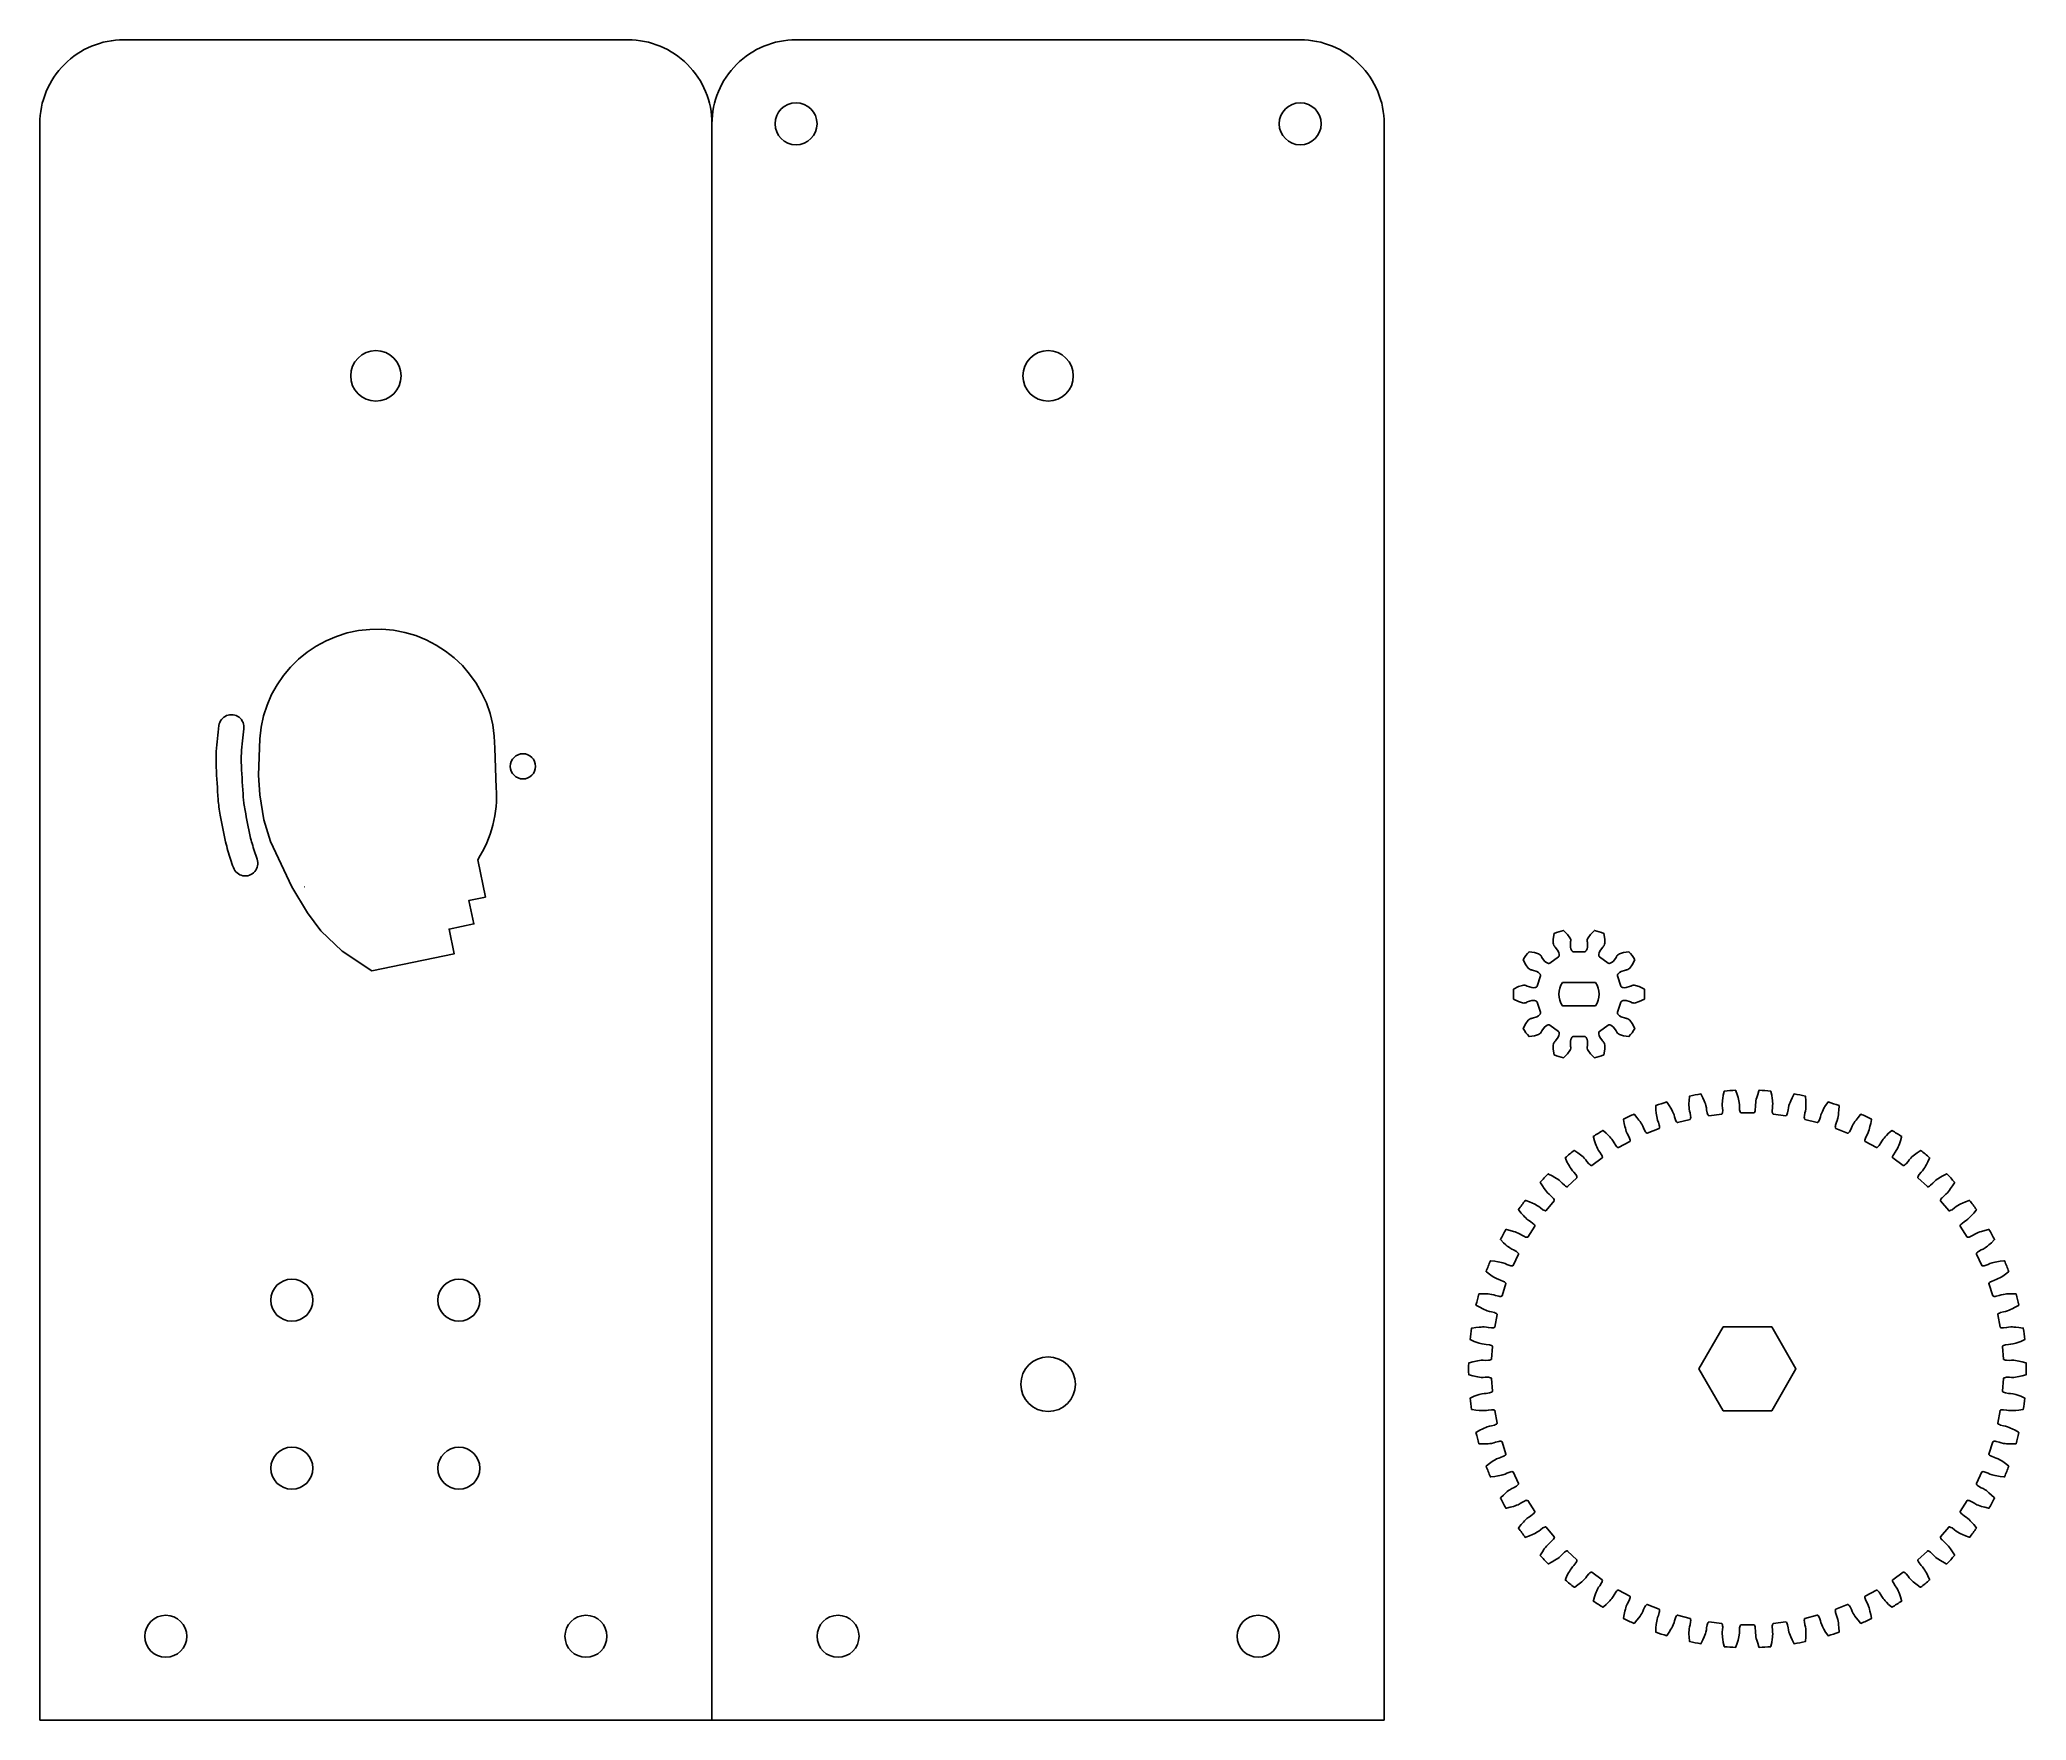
# Model space of a CAD drawing. Extents: x -30 to 207, y 0 to 200.
import ezdxf

# ---------------------------------------------------------------- set-up
doc = ezdxf.new("R2010")
doc.units = 0
doc.header["$LTSCALE"] = 1.5
doc.header["$MEASUREMENT"] = 0
doc.layers.add('Default', color=18, linetype='Continuous', true_color=0x000000)

msp = doc.modelspace()

# ---------------------------------------------------------------- linework, layer by layer
at = {"elevation": 45.14}
for points in [[(60.16, 200.14), (120.16, 200.14)], [(50.16, 0.14), (-29.84, 0.14)], [(130.16, 0.14), (50.16, 0.14)]]:
    msp.add_lwpolyline(points, dxfattribs=at)
for points in [[(24.31, 115.85, 0.972323), (-3.66, 116.93), (-3.8, 112.6), (-3.66, 110.27), (-3.19, 107.29), (-2.4, 104.74), (0.16, 99.33), (2.01, 96.22), (3.61, 94.08), (6.14, 91.68), (9.69, 89.35), (19.48, 91.37), (18.88, 94.3), (21.82, 94.91), (21.24, 97.71), (23.2, 98.11), (22.28, 102.56, 0.162178), (24.48, 111.13)], [(-8.52, 118.52, 0.016673), (-8.83, 115.45, 0.029577), (-8.84, 113.59, 0.00365), (-8.61, 109.71, 0.018578), (-8.52, 108.84, 0.012673), (-8.36, 107.85, 0.003697), (-7.72, 104.7, 0.021791), (-7.45, 103.61, 0.010785), (-6.8, 101.63, 1), (-3.97, 102.62, -0.010785), (-4.57, 104.48, -0.021791), (-4.79, 105.32, -0.003697), (-5.41, 108.42, -0.012673), (-5.55, 109.26, -0.018578), (-5.62, 109.91, -0.00365), (-5.85, 113.75, -0.029577), (-5.84, 115.25, -0.016673), (-5.55, 118.12, 1)]]:
    msp.add_lwpolyline(points, format="xyb", close=True, dxfattribs=at)
msp.add_lwpolyline([(1.63, 99.33, 0.000499), (1.65, 99.31)], format="xyb", dxfattribs=at)
for points in [[(159.98, 90.66, 0.037804), (159.29, 91.61), (158.62, 91.51), (158.16, 91.36), (158.03, 91.29), (157.92, 91.2), (157.85, 91.1), (157.82, 91.03), (157.79, 90.98), (157.76, 90.93), (157.44, 90.49), (157.28, 90.36), (157.13, 90.27), (157.08, 90.25), (157.03, 90.23), (157, 90.23), (156.98, 90.22), (156.96, 90.22), (156.94, 90.22), (156.92, 90.22), (156.9, 90.22), (156.88, 90.22), (156.86, 90.23), (156.85, 90.23), (156.84, 90.24), (156.82, 90.24), (156.81, 90.25), (155.77, 91), (155.76, 91.01), (155.75, 91.02), (155.74, 91.04), (155.73, 91.05), (155.72, 91.06), (155.72, 91.08), (155.71, 91.09), (155.7, 91.11), (155.7, 91.13), (155.69, 91.16), (155.69, 91.18), (155.69, 91.2), (155.69, 91.26), (155.69, 91.31), (155.73, 91.49), (155.81, 91.68), (156.12, 92.12), (156.16, 92.16), (156.21, 92.2), (156.26, 92.26), (156.33, 92.36), (156.38, 92.49), (156.41, 92.63), (156.41, 93.12), (156.3, 93.78, 0.037804), (155.18, 94.15), (154.71, 93.67), (154.42, 93.28), (154.35, 93.15), (154.32, 93.01), (154.32, 92.89), (154.33, 92.81), (154.34, 92.75), (154.35, 92.69), (154.34, 92.15), (154.3, 91.95), (154.23, 91.79), (154.2, 91.74), (154.16, 91.7), (154.15, 91.68), (154.13, 91.66), (154.12, 91.65), (154.1, 91.63), (154.08, 91.62), (154.07, 91.61), (154.05, 91.61), (154.04, 91.6), (154.02, 91.59), (154.01, 91.59), (153.99, 91.59), (153.98, 91.59), (152.7, 91.59), (152.68, 91.59), (152.67, 91.59), (152.65, 91.59), (152.64, 91.6), (152.62, 91.61), (152.61, 91.61), (152.59, 91.62), (152.57, 91.63), (152.56, 91.65), (152.54, 91.66), (152.52, 91.68), (152.51, 91.7), (152.48, 91.74), (152.45, 91.79), (152.38, 91.95), (152.33, 92.15), (152.32, 92.69), (152.33, 92.75), (152.34, 92.81), (152.35, 92.89), (152.35, 93.01), (152.32, 93.15), (152.25, 93.28), (151.97, 93.67), (151.49, 94.15, 0.037804), (150.37, 93.78), (150.27, 93.12), (150.27, 92.63), (150.29, 92.49), (150.34, 92.36), (150.41, 92.26), (150.47, 92.2), (150.51, 92.16), (150.55, 92.12), (150.86, 91.68), (150.94, 91.49), (150.98, 91.31), (150.99, 91.26), (150.99, 91.2), (150.98, 91.18), (150.98, 91.16), (150.98, 91.13), (150.97, 91.11), (150.96, 91.09), (150.96, 91.08), (150.95, 91.06), (150.94, 91.05), (150.93, 91.04), (150.92, 91.02), (150.91, 91.01), (150.9, 91), (149.86, 90.25), (149.85, 90.24), (149.84, 90.24), (149.82, 90.23), (149.81, 90.23), (149.79, 90.22), (149.78, 90.22), (149.76, 90.22), (149.74, 90.22), (149.72, 90.22), (149.69, 90.22), (149.67, 90.23), (149.65, 90.23), (149.59, 90.25), (149.54, 90.27), (149.39, 90.36), (149.23, 90.49), (148.91, 90.93), (148.89, 90.98), (148.86, 91.03), (148.82, 91.1), (148.75, 91.2), (148.64, 91.29), (148.51, 91.36), (148.05, 91.51), (147.39, 91.61, 0.037804), (146.69, 90.66), (147, 90.06), (147.28, 89.67), (147.39, 89.56), (147.51, 89.49), (147.62, 89.45), (147.7, 89.44), (147.76, 89.43), (147.82, 89.42), (148.33, 89.25), (148.51, 89.14), (148.64, 89.02), (148.67, 88.98), (148.71, 88.93), (148.72, 88.91), (148.73, 88.89), (148.74, 88.87), (148.75, 88.85), (148.75, 88.83), (148.76, 88.82), (148.76, 88.8), (148.76, 88.78), (148.76, 88.77), (148.76, 88.75), (148.76, 88.74), (148.75, 88.72), (148.36, 87.5), (148.35, 87.49), (148.35, 87.48), (148.34, 87.47), (148.33, 87.45), (148.32, 87.44), (148.3, 87.43), (148.29, 87.42), (148.27, 87.4), (148.26, 87.39), (148.24, 87.38), (148.22, 87.37), (148.2, 87.36), (148.14, 87.34), (148.09, 87.33), (147.91, 87.31), (147.71, 87.33), (147.19, 87.49), (147.14, 87.52), (147.08, 87.55), (147.02, 87.58), (146.9, 87.61), (146.76, 87.63), (146.61, 87.6), (146.15, 87.46), (145.55, 87.15, 0.037804), (145.55, 85.97), (146.15, 85.67), (146.61, 85.52), (146.76, 85.49), (146.9, 85.51), (147.02, 85.54), (147.08, 85.57), (147.14, 85.6), (147.19, 85.63), (147.71, 85.79), (147.91, 85.81), (148.09, 85.79), (148.14, 85.78), (148.2, 85.76), (148.22, 85.75), (148.24, 85.74), (148.26, 85.73), (148.27, 85.72), (148.29, 85.7), (148.3, 85.69), (148.32, 85.68), (148.33, 85.67), (148.34, 85.66), (148.35, 85.64), (148.35, 85.63), (148.36, 85.62), (148.75, 84.4), (148.76, 84.38), (148.76, 84.37), (148.76, 84.35), (148.76, 84.34), (148.76, 84.32), (148.76, 84.3), (148.75, 84.29), (148.75, 84.27), (148.74, 84.25), (148.73, 84.23), (148.72, 84.21), (148.71, 84.19), (148.67, 84.14), (148.64, 84.1), (148.51, 83.98), (148.33, 83.87), (147.82, 83.7), (147.76, 83.69), (147.7, 83.68), (147.62, 83.67), (147.51, 83.63), (147.39, 83.56), (147.28, 83.45), (147, 83.06), (146.69, 82.46, 0.037804), (147.39, 81.51), (148.05, 81.61), (148.51, 81.76), (148.64, 81.83), (148.75, 81.92), (148.82, 82.02), (148.86, 82.09), (148.89, 82.14), (148.91, 82.19), (149.23, 82.63), (149.39, 82.76), (149.54, 82.85), (149.59, 82.87), (149.65, 82.89), (149.67, 82.9), (149.69, 82.9), (149.72, 82.9), (149.74, 82.9), (149.76, 82.9), (149.78, 82.9), (149.79, 82.9), (149.81, 82.89), (149.82, 82.89), (149.84, 82.88), (149.85, 82.88), (149.86, 82.87), (150.9, 82.12), (150.91, 82.11), (150.92, 82.1), (150.93, 82.09), (150.94, 82.07), (150.95, 82.06), (150.96, 82.04), (150.96, 82.03), (150.97, 82.01), (150.98, 81.99), (150.98, 81.96), (150.98, 81.94), (150.99, 81.92), (150.99, 81.86), (150.98, 81.81), (150.94, 81.63), (150.86, 81.44), (150.55, 81), (150.51, 80.96), (150.47, 80.92), (150.41, 80.86), (150.34, 80.77), (150.29, 80.63), (150.27, 80.49), (150.27, 80), (150.37, 79.34, 0.037804), (151.49, 78.98), (151.97, 79.45), (152.25, 79.84), (152.32, 79.97), (152.35, 80.11), (152.35, 80.23), (152.34, 80.31), (152.33, 80.37), (152.32, 80.43), (152.33, 80.97), (152.38, 81.17), (152.45, 81.33), (152.48, 81.38), (152.51, 81.42), (152.52, 81.44), (152.54, 81.46), (152.56, 81.47), (152.57, 81.49), (152.59, 81.5), (152.61, 81.51), (152.62, 81.51), (152.64, 81.52), (152.65, 81.53), (152.67, 81.53), (152.68, 81.53), (152.7, 81.53), (153.98, 81.53), (153.99, 81.53), (154.01, 81.53), (154.02, 81.53), (154.04, 81.52), (154.05, 81.51), (154.07, 81.51), (154.08, 81.5), (154.1, 81.49), (154.12, 81.47), (154.13, 81.46), (154.15, 81.44), (154.16, 81.42), (154.2, 81.38), (154.23, 81.33), (154.3, 81.17), (154.34, 80.97), (154.35, 80.43), (154.34, 80.37), (154.33, 80.31), (154.32, 80.23), (154.32, 80.11), (154.35, 79.97), (154.42, 79.84), (154.71, 79.45), (155.18, 78.98, 0.037804), (156.3, 79.34), (156.41, 80), (156.41, 80.49), (156.38, 80.63), (156.33, 80.77), (156.26, 80.86), (156.21, 80.92), (156.16, 80.96), (156.12, 81), (155.81, 81.44), (155.73, 81.63), (155.69, 81.81), (155.69, 81.86), (155.69, 81.92), (155.69, 81.94), (155.69, 81.96), (155.7, 81.99), (155.7, 82.01), (155.71, 82.03), (155.72, 82.04), (155.72, 82.06), (155.73, 82.07), (155.74, 82.09), (155.75, 82.1), (155.76, 82.11), (155.77, 82.12), (156.81, 82.87), (156.82, 82.88), (156.84, 82.88), (156.85, 82.89), (156.86, 82.89), (156.88, 82.9), (156.9, 82.9), (156.92, 82.9), (156.94, 82.9), (156.96, 82.9), (156.98, 82.9), (157, 82.9), (157.03, 82.89), (157.08, 82.87), (157.13, 82.85), (157.28, 82.76), (157.44, 82.63), (157.76, 82.19), (157.79, 82.14), (157.82, 82.09), (157.85, 82.02), (157.92, 81.92), (158.03, 81.83), (158.16, 81.76), (158.62, 81.61), (159.29, 81.51, 0.037804), (159.98, 82.46), (159.67, 83.06), (159.39, 83.45), (159.29, 83.56), (159.16, 83.63), (159.05, 83.67), (158.98, 83.68), (158.91, 83.69), (158.86, 83.7), (158.34, 83.87), (158.17, 83.98), (158.04, 84.1), (158, 84.14), (157.97, 84.19), (157.95, 84.21), (157.94, 84.23), (157.93, 84.25), (157.93, 84.27), (157.92, 84.29), (157.92, 84.3), (157.91, 84.32), (157.91, 84.34), (157.91, 84.35), (157.91, 84.37), (157.92, 84.38), (157.92, 84.4), (158.32, 85.62), (158.32, 85.63), (158.33, 85.64), (158.34, 85.66), (158.35, 85.67), (158.36, 85.68), (158.37, 85.69), (158.38, 85.7), (158.4, 85.72), (158.42, 85.73), (158.44, 85.74), (158.46, 85.75), (158.48, 85.76), (158.53, 85.78), (158.59, 85.79), (158.76, 85.81), (158.97, 85.79), (159.48, 85.63), (159.53, 85.6), (159.59, 85.57), (159.66, 85.54), (159.77, 85.51), (159.92, 85.49), (160.06, 85.52), (160.52, 85.67), (161.12, 85.97, 0.037804), (161.12, 87.15), (160.52, 87.46), (160.06, 87.6), (159.92, 87.63), (159.77, 87.61), (159.66, 87.58), (159.59, 87.55), (159.53, 87.52), (159.48, 87.49), (158.97, 87.33), (158.76, 87.31), (158.59, 87.33), (158.53, 87.34), (158.48, 87.36), (158.46, 87.37), (158.44, 87.38), (158.42, 87.39), (158.4, 87.4), (158.38, 87.42), (158.37, 87.43), (158.36, 87.44), (158.35, 87.45), (158.34, 87.47), (158.33, 87.48), (158.32, 87.49), (158.32, 87.5), (157.92, 88.72), (157.92, 88.74), (157.91, 88.75), (157.91, 88.77), (157.91, 88.78), (157.91, 88.8), (157.92, 88.82), (157.92, 88.83), (157.93, 88.85), (157.93, 88.87), (157.94, 88.89), (157.95, 88.91), (157.97, 88.93), (158, 88.98), (158.04, 89.02), (158.17, 89.14), (158.34, 89.25), (158.86, 89.42), (158.91, 89.43), (158.98, 89.44), (159.05, 89.45), (159.16, 89.49), (159.29, 89.56), (159.39, 89.67), (159.67, 90.06)], [(151.39, 87.96), (155.29, 87.96, -0.321887), (155.29, 85.16), (151.39, 85.16, -0.321887)], [(191.74, 69.61, 0.010368), (190.58, 70.34), (190.53, 70.3), (190.19, 70), (189.92, 69.73), (189.77, 69.57), (189.64, 69.43), (189.52, 69.28), (189.36, 69.06), (189.26, 68.85), (189.05, 68.54), (188.96, 68.43), (188.88, 68.35), (188.81, 68.31), (188.78, 68.29), (188.75, 68.29), (188.73, 68.29), (187.39, 69.03), (187.38, 69.05), (187.37, 69.07), (187.36, 69.1), (187.36, 69.19), (187.38, 69.3), (187.43, 69.43), (187.58, 69.77), (187.7, 69.97), (187.8, 70.23), (187.86, 70.41), (187.92, 70.59), (187.97, 70.8), (188.06, 71.18), (188.13, 71.63), (188.13, 71.69, 0.010368), (186.89, 72.28), (186.85, 72.23), (186.55, 71.89), (186.31, 71.58), (186.18, 71.41), (186.07, 71.25), (185.97, 71.09), (185.84, 70.84), (185.76, 70.63), (185.6, 70.29), (185.52, 70.17), (185.45, 70.09), (185.39, 70.03), (185.36, 70.02), (185.33, 70.01), (185.31, 70.01), (183.89, 70.57), (183.87, 70.59), (183.86, 70.61), (183.85, 70.64), (183.84, 70.72), (183.85, 70.83), (183.87, 70.97), (183.99, 71.33), (184.08, 71.54), (184.15, 71.81), (184.19, 72), (184.21, 72.18), (184.24, 72.4), (184.28, 72.79), (184.29, 73.24), (184.29, 73.3, 0.010368), (182.98, 73.73), (182.95, 73.68), (182.69, 73.3), (182.49, 72.97), (182.39, 72.78), (182.3, 72.61), (182.22, 72.44), (182.13, 72.18), (182.07, 71.95), (181.95, 71.6), (181.89, 71.47), (181.83, 71.38), (181.78, 71.31), (181.75, 71.3), (181.73, 71.29), (181.7, 71.28), (180.22, 71.66), (180.21, 71.68), (180.19, 71.7), (180.17, 71.73), (180.16, 71.81), (180.15, 71.92), (180.16, 72.06), (180.22, 72.43), (180.28, 72.65), (180.32, 72.92), (180.34, 73.11), (180.34, 73.3), (180.34, 73.52), (180.33, 73.91), (180.29, 74.36), (180.28, 74.42, 0.010368), (178.93, 74.68), (178.9, 74.63), (178.69, 74.22), (178.54, 73.86), (178.46, 73.66), (178.39, 73.49), (178.33, 73.3), (178.27, 73.03), (178.25, 72.8), (178.17, 72.44), (178.13, 72.3), (178.08, 72.2), (178.03, 72.13), (178.01, 72.11), (177.98, 72.1), (177.96, 72.09), (176.45, 72.28), (176.43, 72.3), (176.41, 72.31), (176.39, 72.34), (176.36, 72.42), (176.34, 72.53), (176.33, 72.67), (176.35, 73.04), (176.38, 73.27), (176.39, 73.55), (176.38, 73.74), (176.36, 73.93), (176.33, 74.14), (176.27, 74.53), (176.17, 74.97), (176.16, 75.03, 0.010368), (174.78, 75.12), (174.76, 75.06), (174.61, 74.63), (174.5, 74.26), (174.44, 74.05), (174.4, 73.86), (174.37, 73.68), (174.34, 73.4), (174.34, 73.17), (174.32, 72.8), (174.29, 72.66), (174.25, 72.55), (174.21, 72.48), (174.19, 72.45), (174.17, 72.44), (174.15, 72.43), (172.62, 72.43), (172.6, 72.44), (172.58, 72.45), (172.56, 72.48), (172.52, 72.55), (172.49, 72.66), (172.46, 72.8), (172.43, 73.17), (172.44, 73.4), (172.41, 73.68), (172.37, 73.86), (172.33, 74.05), (172.28, 74.26), (172.17, 74.63), (172.01, 75.06), (171.99, 75.12, 0.010368), (170.62, 75.03), (170.6, 74.97), (170.5, 74.53), (170.44, 74.14), (170.41, 73.93), (170.4, 73.74), (170.39, 73.55), (170.39, 73.27), (170.42, 73.04), (170.44, 72.67), (170.43, 72.53), (170.41, 72.42), (170.38, 72.34), (170.37, 72.31), (170.35, 72.3), (170.33, 72.28), (168.81, 72.09), (168.79, 72.1), (168.77, 72.11), (168.74, 72.13), (168.69, 72.2), (168.65, 72.3), (168.6, 72.44), (168.53, 72.8), (168.5, 73.03), (168.44, 73.3), (168.38, 73.49), (168.32, 73.66), (168.24, 73.86), (168.08, 74.22), (167.88, 74.63), (167.85, 74.68, 0.010368), (166.5, 74.42), (166.49, 74.36), (166.44, 73.91), (166.43, 73.52), (166.43, 73.3), (166.44, 73.11), (166.45, 72.92), (166.49, 72.65), (166.55, 72.43), (166.62, 72.06), (166.63, 71.92), (166.62, 71.81), (166.6, 71.73), (166.59, 71.7), (166.57, 71.68), (166.55, 71.66), (165.07, 71.28), (165.05, 71.29), (165.02, 71.3), (165, 71.31), (164.94, 71.38), (164.88, 71.47), (164.82, 71.6), (164.7, 71.95), (164.65, 72.18), (164.55, 72.44), (164.47, 72.61), (164.39, 72.78), (164.28, 72.97), (164.08, 73.3), (163.83, 73.68), (163.79, 73.73, 0.010368), (162.48, 73.3), (162.48, 73.24), (162.5, 72.79), (162.53, 72.4), (162.56, 72.18), (162.59, 72), (162.63, 71.81), (162.7, 71.54), (162.79, 71.33), (162.9, 70.97), (162.93, 70.83), (162.93, 70.72), (162.92, 70.64), (162.91, 70.61), (162.9, 70.59), (162.88, 70.57), (161.46, 70.01), (161.44, 70.01), (161.42, 70.02), (161.39, 70.03), (161.32, 70.09), (161.25, 70.17), (161.18, 70.29), (161.01, 70.63), (160.93, 70.84), (160.8, 71.09), (160.7, 71.25), (160.6, 71.41), (160.47, 71.58), (160.23, 71.89), (159.93, 72.23), (159.89, 72.28, 0.010368), (158.64, 71.69), (158.65, 71.63), (158.72, 71.18), (158.8, 70.8), (158.86, 70.59), (158.91, 70.41), (158.97, 70.23), (159.08, 69.97), (159.19, 69.77), (159.35, 69.43), (159.39, 69.3), (159.41, 69.19), (159.41, 69.1), (159.41, 69.07), (159.4, 69.05), (159.38, 69.03), (158.04, 68.29), (158.02, 68.29), (157.99, 68.29), (157.96, 68.31), (157.89, 68.35), (157.81, 68.43), (157.72, 68.54), (157.52, 68.85), (157.41, 69.06), (157.25, 69.28), (157.13, 69.43), (157.01, 69.57), (156.86, 69.73), (156.58, 70), (156.24, 70.3), (156.19, 70.34, 0.010368), (155.03, 69.61), (155.05, 69.55), (155.17, 69.11), (155.31, 68.74), (155.39, 68.54), (155.46, 68.37), (155.54, 68.2), (155.68, 67.96), (155.82, 67.77), (156.02, 67.45), (156.08, 67.33), (156.11, 67.22), (156.12, 67.14), (156.12, 67.11), (156.11, 67.08), (156.1, 67.06), (154.86, 66.16), (154.84, 66.16), (154.82, 66.16), (154.78, 66.17), (154.71, 66.2), (154.62, 66.27), (154.52, 66.36), (154.27, 66.65), (154.14, 66.84), (153.96, 67.04), (153.82, 67.18), (153.68, 67.3), (153.51, 67.44), (153.2, 67.68), (152.83, 67.93), (152.77, 67.97, 0.010368), (151.71, 67.09), (151.74, 67.03), (151.91, 66.61), (152.09, 66.27), (152.2, 66.08), (152.29, 65.91), (152.4, 65.75), (152.56, 65.53), (152.72, 65.37), (152.96, 65.08), (153.03, 64.96), (153.08, 64.86), (153.1, 64.77), (153.1, 64.74), (153.1, 64.72), (153.09, 64.7), (151.98, 63.65), (151.96, 63.64), (151.93, 63.64), (151.9, 63.64), (151.82, 63.67), (151.72, 63.72), (151.61, 63.81), (151.33, 64.06), (151.18, 64.23), (150.97, 64.41), (150.81, 64.52), (150.66, 64.63), (150.47, 64.75), (150.14, 64.94), (149.73, 65.15), (149.68, 65.18, 0.010368), (148.73, 64.17), (148.76, 64.12), (148.99, 63.73), (149.21, 63.41), (149.34, 63.23), (149.46, 63.08), (149.58, 62.93), (149.77, 62.74), (149.95, 62.59), (150.22, 62.33), (150.31, 62.22), (150.37, 62.13), (150.4, 62.05), (150.41, 62.02), (150.41, 61.99), (150.4, 61.97), (149.43, 60.8), (149.41, 60.79), (149.38, 60.78), (149.35, 60.78), (149.27, 60.8), (149.17, 60.84), (149.04, 60.9), (148.74, 61.12), (148.56, 61.27), (148.33, 61.42), (148.16, 61.52), (148, 61.6), (147.8, 61.69), (147.44, 61.85), (147.02, 62), (146.95, 62.02, 0.010368), (146.14, 60.91), (146.18, 60.86), (146.46, 60.5), (146.72, 60.21), (146.87, 60.05), (147, 59.92), (147.14, 59.79), (147.35, 59.61), (147.55, 59.49), (147.85, 59.27), (147.96, 59.17), (148.03, 59.09), (148.07, 59.01), (148.08, 58.98), (148.08, 58.96), (148.08, 58.93), (147.26, 57.65), (147.24, 57.63), (147.21, 57.62), (147.18, 57.62), (147.1, 57.62), (146.99, 57.65), (146.86, 57.7), (146.53, 57.88), (146.34, 58.01), (146.09, 58.13), (145.91, 58.2), (145.74, 58.26), (145.53, 58.33), (145.15, 58.44), (144.71, 58.54), (144.65, 58.55, 0.010368), (143.99, 57.35), (144.03, 57.3), (144.35, 56.98), (144.64, 56.72), (144.81, 56.58), (144.96, 56.47), (145.11, 56.35), (145.35, 56.21), (145.56, 56.12), (145.89, 55.93), (146, 55.85), (146.08, 55.77), (146.13, 55.71), (146.14, 55.68), (146.15, 55.65), (146.15, 55.63), (145.5, 54.25), (145.48, 54.23), (145.46, 54.22), (145.43, 54.21), (145.34, 54.21), (145.23, 54.22), (145.1, 54.25), (144.75, 54.39), (144.54, 54.49), (144.28, 54.58), (144.09, 54.63), (143.91, 54.67), (143.7, 54.71), (143.31, 54.77), (142.86, 54.81), (142.8, 54.82, 0.010368), (142.29, 53.54), (142.34, 53.5), (142.7, 53.22), (143.02, 53), (143.2, 52.88), (143.37, 52.79), (143.53, 52.7), (143.78, 52.58), (144.01, 52.52), (144.35, 52.38), (144.48, 52.31), (144.57, 52.24), (144.62, 52.18), (144.64, 52.15), (144.65, 52.13), (144.65, 52.11), (144.18, 50.65), (144.17, 50.64), (144.14, 50.62), (144.11, 50.61), (144.03, 50.59), (143.92, 50.59), (143.78, 50.61), (143.42, 50.7), (143.2, 50.78), (142.93, 50.83), (142.74, 50.86), (142.55, 50.88), (142.33, 50.89), (141.94, 50.9), (141.49, 50.89), (141.43, 50.88, 0.010368), (141.08, 49.55), (141.14, 49.52), (141.53, 49.29), (141.88, 49.11), (142.07, 49.02), (142.25, 48.94), (142.42, 48.87), (142.69, 48.79), (142.92, 48.75), (143.28, 48.66), (143.41, 48.6), (143.51, 48.55), (143.57, 48.5), (143.59, 48.47), (143.6, 48.45), (143.61, 48.42), (143.32, 46.93), (143.31, 46.91), (143.29, 46.89), (143.26, 46.87), (143.18, 46.85), (143.07, 46.83), (142.93, 46.83), (142.56, 46.88), (142.33, 46.92), (142.06, 46.95), (141.86, 46.95), (141.68, 46.94), (141.46, 46.93), (141.07, 46.89), (140.62, 46.82), (140.56, 46.81, 0.010368), (140.39, 45.44), (140.45, 45.41), (140.86, 45.23), (141.23, 45.1), (141.44, 45.04), (141.62, 44.98), (141.8, 44.94), (142.07, 44.89), (142.31, 44.88), (142.68, 44.83), (142.81, 44.79), (142.92, 44.75), (142.99, 44.71), (143.01, 44.69), (143.03, 44.66), (143.03, 44.64), (142.94, 43.12), (142.93, 43.1), (142.91, 43.08), (142.88, 43.06), (142.81, 43.02), (142.7, 43), (142.56, 42.98), (142.19, 42.97), (141.95, 42.99), (141.68, 42.98), (141.49, 42.96), (141.3, 42.93), (141.09, 42.89), (140.71, 42.8), (140.28, 42.67), (140.21, 42.65, 0.010368), (140.21, 41.28), (140.28, 41.26), (140.71, 41.13), (141.09, 41.05), (141.3, 41.01), (141.49, 40.98), (141.68, 40.95), (141.95, 40.94), (142.19, 40.96), (142.56, 40.96), (142.7, 40.94), (142.81, 40.91), (142.88, 40.88), (142.91, 40.86), (142.93, 40.84), (142.94, 40.82), (143.03, 39.29), (143.03, 39.27), (143.01, 39.25), (142.99, 39.23), (142.92, 39.18), (142.81, 39.14), (142.68, 39.1), (142.31, 39.05), (142.07, 39.04), (141.8, 39), (141.62, 38.95), (141.44, 38.9), (141.23, 38.83), (140.86, 38.7), (140.45, 38.52), (140.39, 38.49, 0.010368), (140.56, 37.13), (140.62, 37.11), (141.07, 37.04), (141.46, 37.01), (141.68, 36.99), (141.86, 36.99), (142.06, 36.99), (142.33, 37.01), (142.56, 37.06), (142.93, 37.1), (143.07, 37.1), (143.18, 37.09), (143.26, 37.06), (143.29, 37.05), (143.31, 37.03), (143.32, 37.01), (143.61, 35.51), (143.6, 35.49), (143.59, 35.46), (143.57, 35.44), (143.51, 35.39), (143.41, 35.33), (143.28, 35.28), (142.92, 35.18), (142.69, 35.14), (142.42, 35.06), (142.25, 34.99), (142.07, 34.92), (141.88, 34.82), (141.53, 34.65), (141.14, 34.42), (141.08, 34.38, 0.010368), (141.43, 33.05), (141.49, 33.05), (141.94, 33.03), (142.33, 33.04), (142.55, 33.06), (142.74, 33.08), (142.93, 33.1), (143.2, 33.16), (143.42, 33.23), (143.78, 33.32), (143.92, 33.34), (144.03, 33.34), (144.11, 33.32), (144.14, 33.31), (144.17, 33.3), (144.18, 33.28), (144.65, 31.83), (144.65, 31.8), (144.64, 31.78), (144.62, 31.75), (144.57, 31.69), (144.48, 31.63), (144.35, 31.56), (144.01, 31.42), (143.78, 31.35), (143.53, 31.24), (143.37, 31.14), (143.2, 31.05), (143.02, 30.93), (142.7, 30.71), (142.34, 30.44), (142.29, 30.39, 0.010368), (142.8, 29.11), (142.86, 29.12), (143.31, 29.16), (143.7, 29.22), (143.91, 29.26), (144.09, 29.3), (144.28, 29.35), (144.54, 29.44), (144.75, 29.55), (145.1, 29.68), (145.23, 29.71), (145.34, 29.73), (145.43, 29.72), (145.46, 29.71), (145.48, 29.7), (145.5, 29.69), (146.15, 28.31), (146.15, 28.28), (146.14, 28.26), (146.13, 28.23), (146.08, 28.16), (146, 28.08), (145.89, 28), (145.56, 27.82), (145.35, 27.72), (145.11, 27.58), (144.96, 27.47), (144.81, 27.35), (144.64, 27.21), (144.35, 26.95), (144.03, 26.64), (143.99, 26.59, 0.010368), (144.65, 25.38), (144.71, 25.39), (145.15, 25.49), (145.53, 25.6), (145.74, 25.67), (145.91, 25.73), (146.09, 25.8), (146.34, 25.93), (146.53, 26.05), (146.86, 26.23), (146.99, 26.28), (147.1, 26.31), (147.18, 26.32), (147.21, 26.31), (147.24, 26.3), (147.26, 26.29), (148.08, 25), (148.08, 24.98), (148.08, 24.95), (148.07, 24.92), (148.03, 24.85), (147.96, 24.76), (147.85, 24.66), (147.55, 24.44), (147.35, 24.32), (147.14, 24.15), (147, 24.02), (146.87, 23.89), (146.72, 23.73), (146.46, 23.43), (146.18, 23.08), (146.14, 23.02, 0.010368), (146.95, 21.91), (147.02, 21.93), (147.44, 22.08), (147.8, 22.24), (148, 22.33), (148.16, 22.42), (148.33, 22.51), (148.56, 22.66), (148.74, 22.81), (149.04, 23.03), (149.17, 23.1), (149.27, 23.14), (149.35, 23.15), (149.38, 23.15), (149.41, 23.15), (149.43, 23.14), (150.4, 21.96), (150.41, 21.94), (150.41, 21.91), (150.4, 21.88), (150.37, 21.8), (150.31, 21.71), (150.22, 21.6), (149.95, 21.34), (149.77, 21.2), (149.58, 21), (149.46, 20.85), (149.34, 20.7), (149.21, 20.53), (148.99, 20.2), (148.76, 19.82), (148.73, 19.76, 0.010368), (149.68, 18.76), (149.73, 18.78), (150.14, 18.99), (150.47, 19.19), (150.66, 19.3), (150.81, 19.41), (150.97, 19.52), (151.18, 19.7), (151.33, 19.87), (151.61, 20.13), (151.72, 20.21), (151.82, 20.26), (151.9, 20.29), (151.93, 20.29), (151.96, 20.29), (151.98, 20.28), (153.09, 19.24), (153.1, 19.22), (153.1, 19.19), (153.1, 19.16), (153.08, 19.08), (153.03, 18.98), (152.96, 18.86), (152.72, 18.57), (152.56, 18.4), (152.4, 18.18), (152.29, 18.02), (152.2, 17.86), (152.09, 17.67), (151.91, 17.32), (151.74, 16.9), (151.71, 16.84, 0.010368), (152.77, 15.97), (152.83, 16), (153.2, 16.26), (153.51, 16.49), (153.68, 16.63), (153.82, 16.76), (153.96, 16.89), (154.14, 17.09), (154.27, 17.28), (154.52, 17.57), (154.62, 17.67), (154.71, 17.73), (154.78, 17.77), (154.82, 17.78), (154.84, 17.78), (154.86, 17.77), (156.1, 16.87), (156.11, 16.85), (156.12, 16.83), (156.12, 16.8), (156.11, 16.71), (156.08, 16.61), (156.02, 16.48), (155.82, 16.16), (155.68, 15.98), (155.54, 15.74), (155.46, 15.56), (155.39, 15.39), (155.31, 15.19), (155.17, 14.82), (155.05, 14.39), (155.03, 14.33, 0.010368), (156.19, 13.59), (156.24, 13.63), (156.58, 13.93), (156.86, 14.2), (157.01, 14.36), (157.13, 14.5), (157.25, 14.65), (157.41, 14.88), (157.52, 15.08), (157.72, 15.4), (157.81, 15.5), (157.89, 15.58), (157.96, 15.63), (157.99, 15.64), (158.02, 15.64), (158.04, 15.64), (159.38, 14.9), (159.4, 14.89), (159.41, 14.86), (159.41, 14.83), (159.41, 14.75), (159.39, 14.64), (159.35, 14.5), (159.19, 14.16), (159.08, 13.96), (158.97, 13.71), (158.91, 13.53), (158.86, 13.35), (158.8, 13.13), (158.72, 12.75), (158.65, 12.31), (158.64, 12.24, 0.010368), (159.89, 11.66), (159.93, 11.7), (160.23, 12.04), (160.47, 12.35), (160.6, 12.53), (160.7, 12.68), (160.8, 12.85), (160.93, 13.09), (161.01, 13.31), (161.18, 13.64), (161.25, 13.76), (161.32, 13.85), (161.39, 13.9), (161.42, 13.92), (161.44, 13.92), (161.46, 13.92), (162.88, 13.36), (162.9, 13.35), (162.91, 13.32), (162.92, 13.29), (162.93, 13.21), (162.93, 13.1), (162.9, 12.96), (162.79, 12.6), (162.7, 12.39), (162.63, 12.12), (162.59, 11.94), (162.56, 11.75), (162.53, 11.53), (162.5, 11.15), (162.48, 10.69), (162.48, 10.63, 0.010368), (163.79, 10.2), (163.83, 10.26), (164.08, 10.63), (164.28, 10.97), (164.39, 11.16), (164.47, 11.32), (164.55, 11.5), (164.65, 11.76), (164.7, 11.98), (164.82, 12.34), (164.88, 12.46), (164.94, 12.56), (165, 12.62), (165.02, 12.64), (165.05, 12.65), (165.07, 12.65), (166.55, 12.27), (166.57, 12.26), (166.59, 12.24), (166.6, 12.21), (166.62, 12.13), (166.63, 12.02), (166.62, 11.87), (166.55, 11.51), (166.49, 11.28), (166.45, 11.01), (166.44, 10.82), (166.43, 10.63), (166.43, 10.41), (166.44, 10.02), (166.49, 9.57), (166.5, 9.51, 0.010368), (167.85, 9.25), (167.88, 9.31), (168.08, 9.71), (168.24, 10.07), (168.32, 10.27), (168.38, 10.45), (168.44, 10.63), (168.5, 10.9), (168.53, 11.13), (168.6, 11.5), (168.65, 11.63), (168.69, 11.73), (168.74, 11.8), (168.77, 11.82), (168.79, 11.83), (168.81, 11.84), (170.33, 11.65), (170.35, 11.64), (170.37, 11.62), (170.38, 11.59), (170.41, 11.51), (170.43, 11.4), (170.44, 11.26), (170.42, 10.89), (170.39, 10.66), (170.39, 10.39), (170.4, 10.19), (170.41, 10.01), (170.44, 9.79), (170.5, 9.41), (170.6, 8.96), (170.62, 8.9, 0.010368), (171.99, 8.82), (172.01, 8.88), (172.17, 9.3), (172.28, 9.67), (172.33, 9.89), (172.37, 10.07), (172.41, 10.26), (172.44, 10.53), (172.43, 10.76), (172.46, 11.14), (172.49, 11.27), (172.52, 11.38), (172.56, 11.45), (172.58, 11.48), (172.6, 11.5), (172.62, 11.5), (174.15, 11.5), (174.17, 11.5), (174.19, 11.48), (174.21, 11.45), (174.25, 11.38), (174.29, 11.27), (174.32, 11.14), (174.34, 10.76), (174.34, 10.53), (174.37, 10.26), (174.4, 10.07), (174.44, 9.89), (174.5, 9.67), (174.61, 9.3), (174.76, 8.88), (174.78, 8.82, 0.010368), (176.16, 8.9), (176.17, 8.96), (176.27, 9.41), (176.33, 9.79), (176.36, 10.01), (176.38, 10.19), (176.39, 10.39), (176.38, 10.66), (176.35, 10.89), (176.33, 11.26), (176.34, 11.4), (176.36, 11.51), (176.39, 11.59), (176.41, 11.62), (176.43, 11.64), (176.45, 11.65), (177.96, 11.84), (177.98, 11.83), (178.01, 11.82), (178.03, 11.8), (178.08, 11.73), (178.13, 11.63), (178.17, 11.5), (178.25, 11.13), (178.27, 10.9), (178.33, 10.63), (178.39, 10.45), (178.46, 10.27), (178.54, 10.07), (178.69, 9.71), (178.9, 9.31), (178.93, 9.25, 0.010368), (180.28, 9.51), (180.29, 9.57), (180.33, 10.02), (180.34, 10.41), (180.34, 10.63), (180.34, 10.82), (180.32, 11.01), (180.28, 11.28), (180.22, 11.51), (180.16, 11.87), (180.15, 12.02), (180.16, 12.13), (180.17, 12.21), (180.19, 12.24), (180.21, 12.26), (180.22, 12.27), (181.7, 12.65), (181.73, 12.65), (181.75, 12.64), (181.78, 12.62), (181.83, 12.56), (181.89, 12.46), (181.95, 12.34), (182.07, 11.98), (182.13, 11.76), (182.22, 11.5), (182.3, 11.32), (182.39, 11.16), (182.49, 10.97), (182.69, 10.63), (182.95, 10.26), (182.98, 10.2, 0.010368), (184.29, 10.63), (184.29, 10.69), (184.28, 11.15), (184.24, 11.53), (184.21, 11.75), (184.19, 11.94), (184.15, 12.12), (184.08, 12.39), (183.99, 12.6), (183.87, 12.96), (183.85, 13.1), (183.84, 13.21), (183.85, 13.29), (183.86, 13.32), (183.87, 13.35), (183.89, 13.36), (185.31, 13.92), (185.33, 13.92), (185.36, 13.92), (185.39, 13.9), (185.45, 13.85), (185.52, 13.76), (185.6, 13.64), (185.76, 13.31), (185.84, 13.09), (185.97, 12.85), (186.07, 12.68), (186.18, 12.53), (186.31, 12.35), (186.55, 12.04), (186.85, 11.7), (186.89, 11.66, 0.010368), (188.13, 12.24), (188.13, 12.31), (188.06, 12.75), (187.97, 13.13), (187.92, 13.35), (187.86, 13.53), (187.8, 13.71), (187.7, 13.96), (187.58, 14.16), (187.43, 14.5), (187.38, 14.64), (187.36, 14.75), (187.36, 14.83), (187.37, 14.86), (187.38, 14.89), (187.39, 14.9), (188.73, 15.64), (188.75, 15.64), (188.78, 15.64), (188.81, 15.63), (188.88, 15.58), (188.96, 15.5), (189.05, 15.4), (189.26, 15.08), (189.36, 14.88), (189.52, 14.65), (189.64, 14.5), (189.77, 14.36), (189.92, 14.2), (190.19, 13.93), (190.53, 13.63), (190.58, 13.59, 0.010368), (191.74, 14.33), (191.73, 14.39), (191.6, 14.82), (191.47, 15.19), (191.39, 15.39), (191.31, 15.56), (191.23, 15.74), (191.1, 15.98), (190.96, 16.16), (190.76, 16.48), (190.7, 16.61), (190.66, 16.71), (190.65, 16.8), (190.66, 16.83), (190.66, 16.85), (190.68, 16.87), (191.91, 17.77), (191.93, 17.78), (191.96, 17.78), (191.99, 17.77), (192.07, 17.73), (192.16, 17.67), (192.26, 17.57), (192.5, 17.28), (192.63, 17.09), (192.82, 16.89), (192.96, 16.76), (193.1, 16.63), (193.27, 16.49), (193.57, 16.26), (193.95, 16), (194, 15.97, 0.010368), (195.06, 16.84), (195.04, 16.9), (194.86, 17.32), (194.68, 17.67), (194.58, 17.86), (194.48, 18.02), (194.38, 18.18), (194.21, 18.4), (194.05, 18.57), (193.82, 18.86), (193.74, 18.98), (193.69, 19.08), (193.67, 19.16), (193.67, 19.19), (193.67, 19.22), (193.68, 19.24), (194.8, 20.28), (194.82, 20.29), (194.84, 20.29), (194.88, 20.29), (194.96, 20.26), (195.05, 20.21), (195.17, 20.13), (195.44, 19.87), (195.6, 19.7), (195.81, 19.52), (195.96, 19.41), (196.12, 19.3), (196.3, 19.19), (196.64, 18.99), (197.04, 18.78), (197.1, 18.76, 0.010368), (198.04, 19.76), (198.01, 19.82), (197.78, 20.2), (197.56, 20.53), (197.43, 20.7), (197.32, 20.85), (197.19, 21), (197, 21.2), (196.82, 21.34), (196.55, 21.6), (196.46, 21.71), (196.4, 21.8), (196.37, 21.88), (196.36, 21.91), (196.37, 21.94), (196.37, 21.96), (197.35, 23.14), (197.37, 23.15), (197.39, 23.15), (197.42, 23.15), (197.51, 23.14), (197.61, 23.1), (197.73, 23.03), (198.04, 22.81), (198.21, 22.66), (198.44, 22.51), (198.61, 22.42), (198.78, 22.33), (198.98, 22.24), (199.33, 22.08), (199.76, 21.93), (199.82, 21.91, 0.010368), (200.63, 23.02), (200.59, 23.08), (200.31, 23.43), (200.06, 23.73), (199.91, 23.89), (199.77, 24.02), (199.63, 24.15), (199.42, 24.32), (199.22, 24.44), (198.92, 24.66), (198.82, 24.76), (198.75, 24.85), (198.71, 24.92), (198.7, 24.95), (198.69, 24.98), (198.7, 25), (199.52, 26.29), (199.54, 26.3), (199.56, 26.31), (199.59, 26.32), (199.68, 26.31), (199.78, 26.28), (199.92, 26.23), (200.24, 26.05), (200.44, 25.93), (200.69, 25.8), (200.86, 25.73), (201.04, 25.67), (201.25, 25.6), (201.62, 25.49), (202.06, 25.39), (202.13, 25.38, 0.010368), (202.79, 26.59), (202.75, 26.64), (202.43, 26.95), (202.13, 27.21), (201.96, 27.35), (201.82, 27.47), (201.66, 27.58), (201.43, 27.72), (201.21, 27.82), (200.89, 28), (200.77, 28.08), (200.69, 28.16), (200.64, 28.23), (200.63, 28.26), (200.62, 28.28), (200.63, 28.31), (201.28, 29.69), (201.29, 29.7), (201.32, 29.71), (201.35, 29.72), (201.43, 29.73), (201.54, 29.71), (201.68, 29.68), (202.03, 29.55), (202.24, 29.44), (202.5, 29.35), (202.68, 29.3), (202.86, 29.26), (203.08, 29.22), (203.46, 29.16), (203.91, 29.12), (203.98, 29.11, 0.010368), (204.48, 30.39), (204.44, 30.44), (204.08, 30.71), (203.76, 30.93), (203.57, 31.05), (203.41, 31.14), (203.24, 31.24), (202.99, 31.35), (202.77, 31.42), (202.42, 31.56), (202.3, 31.63), (202.21, 31.69), (202.15, 31.75), (202.13, 31.78), (202.12, 31.8), (202.12, 31.83), (202.59, 33.28), (202.61, 33.3), (202.63, 33.31), (202.66, 33.32), (202.74, 33.34), (202.86, 33.34), (203, 33.32), (203.36, 33.23), (203.58, 33.16), (203.85, 33.1), (204.04, 33.08), (204.22, 33.06), (204.44, 33.04), (204.83, 33.03), (205.28, 33.05), (205.35, 33.05, 0.010368), (205.69, 34.38), (205.64, 34.42), (205.25, 34.65), (204.9, 34.82), (204.7, 34.92), (204.53, 34.99), (204.35, 35.06), (204.09, 35.14), (203.86, 35.18), (203.5, 35.28), (203.37, 35.33), (203.27, 35.39), (203.2, 35.44), (203.18, 35.46), (203.17, 35.49), (203.17, 35.51), (203.45, 37.01), (203.47, 37.03), (203.49, 37.05), (203.51, 37.06), (203.59, 37.09), (203.7, 37.1), (203.85, 37.1), (204.22, 37.06), (204.44, 37.01), (204.72, 36.99), (204.91, 36.99), (205.1, 36.99), (205.32, 37.01), (205.7, 37.04), (206.15, 37.11), (206.21, 37.13, 0.010368), (206.39, 38.49), (206.33, 38.52), (205.91, 38.7), (205.55, 38.83), (205.34, 38.9), (205.16, 38.95), (204.97, 39), (204.7, 39.04), (204.47, 39.05), (204.1, 39.1), (203.96, 39.14), (203.86, 39.18), (203.79, 39.23), (203.76, 39.25), (203.75, 39.27), (203.74, 39.29), (203.84, 40.82), (203.85, 40.84), (203.87, 40.86), (203.89, 40.88), (203.97, 40.91), (204.08, 40.94), (204.22, 40.96), (204.59, 40.96), (204.82, 40.94), (205.1, 40.95), (205.29, 40.98), (205.47, 41.01), (205.69, 41.05), (206.07, 41.13), (206.5, 41.26), (206.56, 41.28, 0.010368), (206.56, 42.65), (206.5, 42.67), (206.07, 42.8), (205.69, 42.89), (205.47, 42.93), (205.29, 42.96), (205.1, 42.98), (204.82, 42.99), (204.59, 42.97), (204.22, 42.98), (204.08, 43), (203.97, 43.02), (203.89, 43.06), (203.87, 43.08), (203.85, 43.1), (203.84, 43.12), (203.74, 44.64), (203.75, 44.66), (203.76, 44.69), (203.79, 44.71), (203.86, 44.75), (203.96, 44.79), (204.1, 44.83), (204.47, 44.88), (204.7, 44.89), (204.97, 44.94), (205.16, 44.98), (205.34, 45.04), (205.55, 45.1), (205.91, 45.23), (206.33, 45.41), (206.39, 45.44, 0.010368), (206.21, 46.81), (206.15, 46.82), (205.7, 46.89), (205.32, 46.93), (205.1, 46.94), (204.91, 46.95), (204.72, 46.95), (204.44, 46.92), (204.22, 46.88), (203.85, 46.83), (203.7, 46.83), (203.59, 46.85), (203.51, 46.87), (203.49, 46.89), (203.47, 46.91), (203.45, 46.93), (203.17, 48.42), (203.17, 48.45), (203.18, 48.47), (203.2, 48.5), (203.27, 48.55), (203.37, 48.6), (203.5, 48.66), (203.86, 48.75), (204.09, 48.79), (204.35, 48.87), (204.53, 48.94), (204.7, 49.02), (204.9, 49.11), (205.25, 49.29), (205.64, 49.52), (205.69, 49.55, 0.010368), (205.35, 50.88), (205.28, 50.89), (204.83, 50.9), (204.44, 50.89), (204.22, 50.88), (204.04, 50.86), (203.85, 50.83), (203.58, 50.78), (203.36, 50.7), (203, 50.61), (202.86, 50.59), (202.74, 50.59), (202.66, 50.61), (202.63, 50.62), (202.61, 50.64), (202.59, 50.65), (202.12, 52.11), (202.12, 52.13), (202.13, 52.15), (202.15, 52.18), (202.21, 52.24), (202.3, 52.31), (202.42, 52.38), (202.77, 52.52), (202.99, 52.58), (203.24, 52.7), (203.41, 52.79), (203.57, 52.88), (203.76, 53), (204.08, 53.22), (204.44, 53.5), (204.48, 53.54, 0.010368), (203.98, 54.82), (203.91, 54.81), (203.46, 54.77), (203.08, 54.71), (202.86, 54.67), (202.68, 54.63), (202.5, 54.58), (202.24, 54.49), (202.03, 54.39), (201.68, 54.25), (201.54, 54.22), (201.43, 54.21), (201.35, 54.21), (201.32, 54.22), (201.29, 54.23), (201.28, 54.25), (200.63, 55.63), (200.62, 55.65), (200.63, 55.68), (200.64, 55.71), (200.69, 55.77), (200.77, 55.85), (200.89, 55.93), (201.21, 56.12), (201.43, 56.21), (201.66, 56.35), (201.82, 56.47), (201.96, 56.58), (202.13, 56.72), (202.43, 56.98), (202.75, 57.3), (202.79, 57.35, 0.010368), (202.13, 58.55), (202.06, 58.54), (201.62, 58.44), (201.25, 58.33), (201.04, 58.26), (200.86, 58.2), (200.69, 58.13), (200.44, 58.01), (200.24, 57.88), (199.92, 57.7), (199.78, 57.65), (199.68, 57.62), (199.59, 57.62), (199.56, 57.62), (199.54, 57.63), (199.52, 57.65), (198.7, 58.93), (198.69, 58.96), (198.7, 58.98), (198.71, 59.01), (198.75, 59.09), (198.82, 59.17), (198.92, 59.27), (199.22, 59.49), (199.42, 59.61), (199.63, 59.79), (199.77, 59.92), (199.91, 60.05), (200.06, 60.21), (200.31, 60.5), (200.59, 60.86), (200.63, 60.91, 0.010368), (199.82, 62.02), (199.76, 62), (199.33, 61.85), (198.98, 61.69), (198.78, 61.6), (198.61, 61.52), (198.44, 61.42), (198.21, 61.27), (198.04, 61.12), (197.73, 60.9), (197.61, 60.84), (197.51, 60.8), (197.42, 60.78), (197.39, 60.78), (197.37, 60.79), (197.35, 60.8), (196.37, 61.97), (196.37, 61.99), (196.36, 62.02), (196.37, 62.05), (196.4, 62.13), (196.46, 62.22), (196.55, 62.33), (196.82, 62.59), (197, 62.74), (197.19, 62.93), (197.32, 63.08), (197.43, 63.23), (197.56, 63.41), (197.78, 63.73), (198.01, 64.12), (198.04, 64.17, 0.010368), (197.1, 65.18), (197.04, 65.15), (196.64, 64.94), (196.3, 64.75), (196.12, 64.63), (195.96, 64.52), (195.81, 64.41), (195.6, 64.23), (195.44, 64.06), (195.17, 63.81), (195.05, 63.72), (194.96, 63.67), (194.88, 63.64), (194.84, 63.64), (194.82, 63.64), (194.8, 63.65), (193.68, 64.7), (193.67, 64.72), (193.67, 64.74), (193.67, 64.77), (193.69, 64.86), (193.74, 64.96), (193.82, 65.08), (194.05, 65.37), (194.21, 65.53), (194.38, 65.75), (194.48, 65.91), (194.58, 66.08), (194.68, 66.27), (194.86, 66.61), (195.04, 67.03), (195.06, 67.09, 0.010368), (194, 67.97), (193.95, 67.93), (193.57, 67.68), (193.27, 67.44), (193.1, 67.3), (192.96, 67.18), (192.82, 67.04), (192.63, 66.84), (192.5, 66.65), (192.26, 66.36), (192.16, 66.27), (192.07, 66.2), (191.99, 66.17), (191.96, 66.16), (191.93, 66.16), (191.91, 66.16), (190.68, 67.06), (190.66, 67.08), (190.66, 67.11), (190.65, 67.14), (190.66, 67.22), (190.7, 67.33), (190.76, 67.45), (190.96, 67.77), (191.1, 67.96), (191.23, 68.2), (191.31, 68.37), (191.39, 68.54), (191.47, 68.74), (191.6, 69.11), (191.73, 69.55)]]:
    msp.add_lwpolyline(points, format="xyb", close=True)
msp.add_circle((27.66, 113.67, 45.14), 1.5)
at = {"layer": 'Default', "elevation": 45.14}
for points in [[(50.16, 0.14), (50.16, 190.14, 0.414214), (40.16, 200.14), (-19.84, 200.14, 0.414214), (-29.84, 190.14), (-29.84, 0.14)], [(60.16, 200.14, 0.414214), (50.16, 190.14), (50.16, 0.14)], [(130.16, 0.14), (130.16, 190.14, 0.414214), (120.16, 200.14)]]:
    msp.add_lwpolyline(points, format="xyb", dxfattribs=at)
msp.add_lwpolyline([(130.16, 0.14), (130.16, 149.71)], dxfattribs=at)
at = {"layer": 'Default'}
msp.add_lwpolyline([(170.5, 46.97), (167.61, 41.97), (170.5, 36.97), (176.27, 36.97), (179.16, 41.97), (176.27, 46.97)], close=True, dxfattribs=at)
for centre, radius in [((60.16, 190.14, 45.14), 2.5), ((120.16, 190.14, 45.14), 2.5), ((10.16, 160.14, 45.14), 3), ((90.16, 160.14, 45.14), 3), ((0.16, 50.14, 45.14), 2.5), ((20.04, 50.14, 45.14), 2.5), ((90.16, 40.14, 45.14), 3.25), ((0.16, 30.14, 45.14), 2.5), ((20.04, 30.14, 45.14), 2.5), ((-14.84, 10.14, 45.14), 2.5), ((35.16, 10.14, 45.14), 2.5), ((65.16, 10.14, 45.14), 2.5), ((115.16, 10.14, 45.14), 2.5)]:
    msp.add_circle(centre, radius, dxfattribs=at)

doc.saveas('drawing.dxf')
